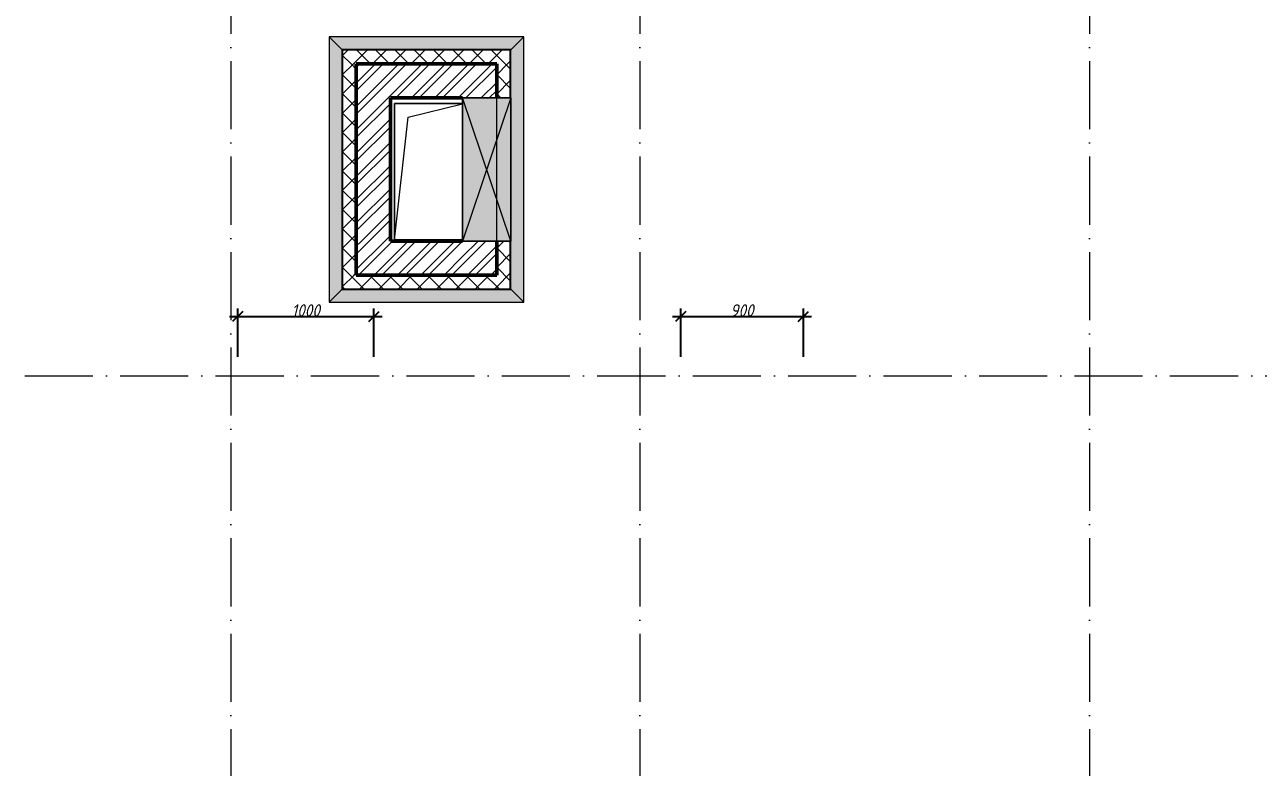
# Model space of a CAD drawing. Header units: millimetres. Extents: x -606178 to 312196, y -19338 to 632709.
# Drawn here: x -230464 to -221414, y 523504 to 528953 of the extents above; entities that cross this region are included whole.
import ezdxf

# ---------------------------------------------------------------- set-up
doc = ezdxf.new("R2010")
doc.units = ezdxf.units.MM
doc.linetypes.add('50_200_ШТРИХ_1Т_ш5_п1_п1_', pattern=[700, 500, -100, 0, -100])
for name, color, linetype, lineweight in [('A-____-____-DIMS', 7, 'Continuous', 9), ('A-DETL-GENF-OTLN', 7, 'Continuous', 9), ('A-FLOR-____-OTLN', 7, 'Continuous', 9), ('A-GENM-____-OTLN', 7, 'Continuous', 9), ('A-GLAZ-____-OTLN', 7, 'Continuous', 9), ('A-WALL-____-MCUT-1', 7, 'Continuous', 9), ('A-WALL-____-MCUT-2', 7, 'Continuous', 50), ('A-WALL-____-PATT-1', 7, 'Continuous', 9), ('A-WALL-FNSH-MCUT-1', 7, 'Continuous', 9), ('S-GRID-____-OTLN-1', 7, '50_200_ШТРИХ_1Т_ш5_п1_п1_', 9)]:
    doc.layers.add(name, color=color, linetype=linetype, lineweight=lineweight)
doc.layers.add('A-GLAZ-____-OTLN-1', color=7, linetype='Continuous', lineweight=9, true_color=0xc0c0c0)
doc.styles.add('ISOCPEUR_I_7', font='isocpeui.ttf', dxfattribs={"width": 0.9, "height": 90})
doc.dimstyles.new('ISO-1_8_0_9К_СРЕДНИЙ_Кладочные_2', dxfattribs={"dimscale": 304.8, "dimtxt": 89.638306, "dimasz": 0.246063, "dimexe": 0.19685, "dimexo": 0, "dimgap": 0, "dimtad": 1, "dimdec": 3, "dimrnd": 0.001, "dimdsep": 46, "dimtxsty": 'ISOCPEUR_I_7', "dimblk1": 'OBLIQUE', "dimblk2": 'OBLIQUE', "dimsah": 1, "dimcen": 0.09, "dimdle": 0.19685, "dimazin": 0, "dimtfac": 1, "dimtdec": 4, "dimtix": 1, "dimtmove": 1, "dimatfit": 3, "dimfxl": 1, "dimtvp": 1, "dimtolj": 1, "dimtzin": 0, "dimarcsym": 2})
pattern_1 = [(45, (-264901.3, 451794.26), (-70.71068, 70.71068), []), (135, (-264901.3, 451794.26), (-70.71068, -70.71068), [])]
pattern_2 = [(45, (-264901.3, 451794.26), (-85.53659, 85.53659), []), (45, (-264844.28, 451794.26), (-85.53659, 85.53659), [])]

# ---------------------------------------------------------------- blocks, each defined once
blk = doc.blocks.new('AR_Отверстие прямоугольное _в плите_ - AR_Отверстие прямоугольное _в плите_-30552728-АР1_План отверстий 2 этажа в осях 1-64_Ю-ЯЯ')
at = {"layer": 'A-GENM-____-OTLN'}
for p, q in [((248.7, 500), (-250, 500)), ((-250, 500), (-250, -500)), ((-150, 400), (248.7, 499.7)), ((-250, -500), (-150, 400)), ((-250, -500), (248.7, -500))]:
    blk.add_line(p, q, dxfattribs=at)
blk = doc.blocks.new('AR_Отверстие прямоугольное _в стене__БезПР - AR_Отверстие прямоугольное _в стене__БезПР-31948034-АР1_План отверстий 2 этажа в осях 1-64_Ю-ЯЯ')
at = {"layer": 'A-GLAZ-____-OTLN'}
blk.add_hatch(color=256, dxfattribs=at).paths.add_polyline_path([(525, 230), (-525, 230), (-525, -125), (525, -125), (525, 211.1)], flags=0)
at = {"layer": 'A-DETL-GENF-OTLN'}
for p, q in [((-525, -125), (-525, 230)), ((-525, 230), (525, 230)), ((525, 230), (-525, -125)), ((-525, 230), (525, -125)), ((525, 230), (-525, 230)), ((-525, 230), (-525, -125)), ((525, 230), (525, -125)), ((525, -125), (525, 230)), ((525, -125), (-525, -125)), ((-525, -125), (525, -125))]:
    blk.add_line(p, q, dxfattribs=at)
at = {"layer": 'A-GLAZ-____-OTLN'}
blk.add_line((525, 125), (-525, 125), dxfattribs=at)
blk = doc.blocks.new('Отлив_СКБ1 - Отлив_Шахты-30185863-АР1_План отверстий 2 этажа в осях 1-64_Ю-ЯЯ')
at = {"layer": 'A-GLAZ-____-OTLN-1'}
blk.add_hatch(color=256, dxfattribs=at).paths.add_polyline_path([(1229, -199), (1133, -103), (1133, -105), (-103, -105), (-103, -103), (-199, -199), (1135, -199)], flags=0)
at = {"layer": 'A-GLAZ-____-OTLN'}
for p, q in [((-199, -199), (-103, -103)), ((1133, -103), (1229, -199)), ((-199, -199), (1229, -199))]:
    blk.add_line(p, q, dxfattribs=at)
blk = doc.blocks.new('Отлив_СКБ1 - Отлив_Шахты-32493152-АР1_План отверстий 2 этажа в осях 1-64_Ю-ЯЯ')
at = {"layer": 'A-GLAZ-____-OTLN-1'}
blk.add_hatch(color=256, dxfattribs=at).paths.add_polyline_path([(-199, -199), (1749, -199), (1653, -103), (1653, -105), (-103, -105), (-103, -103), (-105, -105)], flags=0)
at = {"layer": 'A-GLAZ-____-OTLN'}
for p, q in [((-199, -199), (-103, -103)), ((1653, -103), (1749, -199)), ((-199, -199), (1749, -199))]:
    blk.add_line(p, q, dxfattribs=at)
blk = doc.blocks.new('_Oblique')
at = {"color": 0, "linetype": 'ByBlock', "lineweight": -2}
blk.add_line((-0.5, -0.5), (0.5, 0.5), dxfattribs=at)
blk = doc.blocks.new('*D4892')
at = {"layer": 'A-____-____-DIMS', "color": 0, "lineweight": -2, "transparency": 16777216}
for p, q in [((-228961.3, 526811.4), (-227841.3, 526811.4)), ((-228901.3, 526515.3), (-228901.3, 526871.4)), ((-227901.3, 526515.3), (-227901.3, 526871.4))]:
    blk.add_line(p, q, dxfattribs=at)
at = {"layer": 'Defpoints', "color": 0, "transparency": 16777216}
for p in [(-227901.3, 526811.4), (-228901.3, 526515.3), (-227901.3, 526515.3)]:
    blk.add_point(p, dxfattribs=at)
at = {"layer": 'A-____-____-DIMS', "color": 0, "lineweight": -2, "transparency": 16777216, "xscale": 75, "yscale": 75, "zscale": 75, "rotation": 180}
blk.add_blockref('_Oblique', (-228901.3, 526811.4), dxfattribs=at)
at = {"layer": 'A-____-____-DIMS', "color": 0, "lineweight": -2, "transparency": 16777216, "xscale": 75, "yscale": 75, "zscale": 75}
blk.add_blockref('_Oblique', (-227901.3, 526811.4), dxfattribs=at)
at = {"layer": 'A-____-____-DIMS', "color": 0, "transparency": 16777216, "insert": (-228401.3, 526856.4), "char_height": 90, "width": 504.733, "attachment_point": 5, "style": 'ISOCPEUR_I_7'}
blk.add_mtext('\\A1;1000', dxfattribs=at)
blk = doc.blocks.new('*D4893')
at = {"layer": 'A-____-____-DIMS', "color": 0, "lineweight": -2, "transparency": 16777216}
for p, q in [((-225711.3, 526811.4), (-224691.3, 526811.4)), ((-225651.3, 526515), (-225651.3, 526871.4)), ((-224751.3, 526515), (-224751.3, 526871.4))]:
    blk.add_line(p, q, dxfattribs=at)
at = {"layer": 'Defpoints', "color": 0, "transparency": 16777216}
for p in [(-224751.3, 526811.4), (-225651.3, 526515), (-224751.3, 526515)]:
    blk.add_point(p, dxfattribs=at)
at = {"layer": 'A-____-____-DIMS', "color": 0, "lineweight": -2, "transparency": 16777216, "xscale": 75, "yscale": 75, "zscale": 75, "rotation": 180}
blk.add_blockref('_Oblique', (-225651.3, 526811.4), dxfattribs=at)
at = {"layer": 'A-____-____-DIMS', "color": 0, "lineweight": -2, "transparency": 16777216, "xscale": 75, "yscale": 75, "zscale": 75}
blk.add_blockref('_Oblique', (-224751.3, 526811.4), dxfattribs=at)
at = {"layer": 'A-____-____-DIMS', "color": 0, "transparency": 16777216, "insert": (-225201.3, 526856.4), "char_height": 90, "width": 409.578, "attachment_point": 5, "style": 'ISOCPEUR_I_7'}
blk.add_mtext('\\A1;900', dxfattribs=at)

msp = doc.modelspace()

# ---------------------------------------------------------------- hatches: boundary and pattern name
at = {"layer": 'A-WALL-____-PATT-1'}
h = msp.add_hatch(dxfattribs=at)
h.set_pattern_fill('FP_1', color=256, style=0, pattern_type=2)
h.set_pattern_definition(pattern_1)
h.paths.add_polyline_path([(-227798.9682, 528665.3011), (-226901.3011, 528665.3011), (-226901.3011, 528765.3011), (-228131.3011, 528765.3011), (-228131.3011, 528665.3011), (-228031.3011, 528665.3011)], flags=0)
h = msp.add_hatch(dxfattribs=at)
h.set_pattern_fill('FP_1', color=256, style=0, pattern_type=2)
h.set_pattern_definition(pattern_1)
h.paths.add_polyline_path([(-228131.3011, 527115.3011), (-228031.3011, 527115.3011), (-228031.3011, 528665.3011), (-228131.3011, 528665.3011), (-228131.3011, 527180.9899)], flags=0)
h = msp.add_hatch(dxfattribs=at)
h.set_pattern_fill('FP_3', color=256, style=0, pattern_type=2)
h.set_pattern_definition(pattern_2)
h.paths.add_polyline_path([(-227781.3011, 528415.3011), (-227001.3011, 528415.3011), (-227001.3011, 528665.3011), (-228031.3011, 528665.3011), (-228031.3011, 528415.3011), (-227798.9682, 528415.3011)], flags=0)
h = msp.add_hatch(dxfattribs=at)
h.set_pattern_fill('FP_1', color=256, style=0, pattern_type=2)
h.set_pattern_definition(pattern_1)
h.paths.add_polyline_path([(-226901.3011, 527015.3011), (-226901.3011, 527365.3011), (-227001.3011, 527365.3011), (-227001.3011, 527015.3011), (-226915.2178, 527015.3011)], flags=0)
h.paths.add_polyline_path([(-227001.3011, 528415.3011), (-226901.3011, 528415.3011), (-226901.3011, 528665.3011), (-227001.3011, 528665.3011)], flags=0)
h = msp.add_hatch(dxfattribs=at)
h.set_pattern_fill('FP_3', color=256, style=0, pattern_type=2)
h.set_pattern_definition(pattern_2)
h.paths.add_polyline_path([(-227798.9682, 527365.3011), (-227781.3011, 527365.3011), (-227781.3011, 528415.3011), (-228031.3011, 528415.3011), (-228031.3011, 527365.3011)], flags=0)
h = msp.add_hatch(dxfattribs=at)
h.set_pattern_fill('FP_3', color=256, style=0, pattern_type=2)
h.set_pattern_definition(pattern_2)
h.paths.add_polyline_path([(-227798.9682, 527115.3011), (-227251.3011, 527115.3011), (-227251.3011, 527365.3011), (-228031.3011, 527365.3011), (-228031.3011, 527115.3011)], flags=0)
h = msp.add_hatch(dxfattribs=at)
h.set_pattern_fill('FP_3', color=256, style=0, pattern_type=2)
h.set_pattern_definition(pattern_2)
h.paths.add_polyline_path([(-227001.3011, 527115.3011), (-227001.3011, 527365.3011), (-227251.3011, 527365.3011), (-227251.3011, 527115.3011)], flags=0)
h = msp.add_hatch(dxfattribs=at)
h.set_pattern_fill('FP_1', color=256, style=0, pattern_type=2)
h.set_pattern_definition(pattern_1)
h.paths.add_polyline_path([(-227001.3011, 527015.3011), (-227001.3011, 527115.3011), (-228131.3011, 527115.3011), (-228131.3011, 527015.3011), (-227357.093, 527015.3011)], flags=0)

# ---------------------------------------------------------------- linework, layer by layer
at = {"layer": 'A-FLOR-____-OTLN'}
for p, q in [((-227750.0257, 528373.5196), (-227251.3011, 528373.5196)), ((-227750.0257, 527373.5196), (-227750.0257, 528373.5196)), ((-227251.3011, 527373.5196), (-227750.0257, 527373.5196))]:
    msp.add_line(p, q, dxfattribs=at)
at = {"layer": 'A-WALL-____-MCUT-1'}
for p, q in [((-228134.3011, 528770.3011), (-228136.3011, 528770.3011)), ((-228136.3011, 528770.3011), (-228136.3011, 528768.3011)), ((-226896.3011, 528768.3011), (-228136.3011, 528768.3011)), ((-228136.3011, 528765.3011), (-228134.3011, 528765.3011)), ((-228134.3011, 528770.3011), (-228134.3011, 527010.3011)), ((-226901.3011, 528765.3011), (-228131.3011, 528765.3011)), ((-228131.3011, 528765.3011), (-228131.3011, 527015.3011)), ((-226901.3011, 528415.3011), (-226901.3011, 528765.3011)), ((-226896.3011, 528770.3011), (-226898.3011, 528770.3011)), ((-226898.3011, 528415.3011), (-226898.3011, 528770.3011)), ((-226896.3011, 528765.3011), (-226898.3011, 528765.3011)), ((-226896.3011, 528768.3011), (-226896.3011, 528770.3011)), ((-226901.3011, 527015.3011), (-226901.3011, 527365.3011)), ((-226898.3011, 527010.3011), (-226898.3011, 527365.3011)), ((-228134.3011, 527015.3011), (-228136.3011, 527015.3011)), ((-228136.3011, 527012.3011), (-226896.3011, 527012.3011)), ((-228136.3011, 527012.3011), (-228136.3011, 527010.3011)), ((-228136.3011, 527010.3011), (-228134.3011, 527010.3011)), ((-228131.3011, 527015.3011), (-226901.3011, 527015.3011)), ((-226901.3011, 527012.3011), (-226901.3011, 527010.3011)), ((-226898.3011, 527010.3011), (-226896.3011, 527010.3011)), ((-226896.3011, 527010.3011), (-226896.3011, 527012.3011))]:
    msp.add_line(p, q, dxfattribs=at)
at = {"layer": 'A-WALL-____-MCUT-2'}
for p, q in [((-227001.3011, 528665.3011), (-228031.3011, 528665.3011)), ((-228031.3011, 528665.3011), (-228031.3011, 527115.3011)), ((-227001.3011, 528415.3011), (-227001.3011, 528665.3011)), ((-227781.3011, 528415.3011), (-227251.3011, 528415.3011)), ((-227781.3011, 527365.3011), (-227781.3011, 528415.3011)), ((-227251.3011, 527365.3011), (-227781.3011, 527365.3011)), ((-227001.3011, 527115.3011), (-227001.3011, 527365.3011)), ((-228031.3011, 527115.3011), (-227001.3011, 527115.3011))]:
    msp.add_line(p, q, dxfattribs=at)
at = {"layer": 'A-WALL-FNSH-MCUT-1'}
for p, q in [((-228136.3011, 528768.3011), (-228136.3011, 527012.3011)), ((-226898.3011, 528770.3011), (-228134.3011, 528770.3011)), ((-226896.3011, 528415.3011), (-226896.3011, 528768.3011)), ((-226896.3011, 527012.3011), (-226896.3011, 527365.3011)), ((-228134.3011, 527010.3011), (-226898.3011, 527010.3011))]:
    msp.add_line(p, q, dxfattribs=at)
at = {"layer": 'S-GRID-____-OTLN-1'}
for p, q in [((-228951.3011, 542687.1106), (-228951.3011, 504685.847)), ((-225951.3011, 542687.1106), (-225951.3011, 504685.847)), ((-222651.3011, 542687.1106), (-222651.3011, 518469.7429)), ((-230463.8551, 526375.3011), (-160826.8945, 526375.3011))]:
    msp.add_line(p, q, dxfattribs=at)

# ---------------------------------------------------------------- block references
at = {"layer": 'A-GENM-____-OTLN'}
msp.add_blockref('AR_Отверстие прямоугольное _в плите_ - AR_Отверстие прямоугольное _в плите_-30552728-АР1_План отверстий 2 этажа в осях 1-64_Ю-ЯЯ', (-227500.0257, 527873.5196), dxfattribs=at)
at = {"layer": 'A-GLAZ-____-OTLN'}
for name, p, rotation in [('Отлив_СКБ1 - Отлив_Шахты-30185863-АР1_План отверстий 2 этажа в осях 1-64_Ю-ЯЯ', (-227001.3011, 528665.3011), 180), ('Отлив_СКБ1 - Отлив_Шахты-32493152-АР1_План отверстий 2 этажа в осях 1-64_Ю-ЯЯ', (-228031.3011, 528665.3011), 269.9999999999998), ('Отлив_СКБ1 - Отлив_Шахты-32493152-АР1_План отверстий 2 этажа в осях 1-64_Ю-ЯЯ', (-227001.3011, 527115.3011), 89.99999999999984), ('AR_Отверстие прямоугольное _в стене__БезПР - AR_Отверстие прямоугольное _в стене__БезПР-31948034-АР1_План отверстий 2 этажа в осях 1-64_Ю-ЯЯ', (-227126.3011, 527890.3011), 270)]:
    msp.add_blockref(name, p, dxfattribs=dict(at, rotation=rotation))
msp.add_blockref('Отлив_СКБ1 - Отлив_Шахты-30185863-АР1_План отверстий 2 этажа в осях 1-64_Ю-ЯЯ', (-228031.3011, 527115.3011), dxfattribs=at)

# ---------------------------------------------------------------- dimensions: what is measured, and where the dimension line sits
at = {"layer": 'A-____-____-DIMS'}
for base, p1, p2, override, picture, middle in [((-227901.3011, 526811.4341), (-228901.3011, 526515.3011), (-227901.3011, 526515.3011), {"dimpost": '<>', "dimfxl": 1000}, '*D4892', (-228401.3011, 526856.4341)), ((-224751.3011, 526811.4341), (-225651.3011, 526514.9536), (-224751.3011, 526514.9536), {"dimpost": '<>', "dimfxl": 900}, '*D4893', (-225201.3011, 526856.4341))]:
    dim = msp.add_linear_dim(base=base, p1=p1, p2=p2, dimstyle='ISO-1_8_0_9К_СРЕДНИЙ_Кладочные_2', override=override, dxfattribs=at)
    dim.commit()
    dim.dimension.update_dxf_attribs({"geometry": picture, "text_midpoint": middle})

doc.saveas('drawing.dxf')
